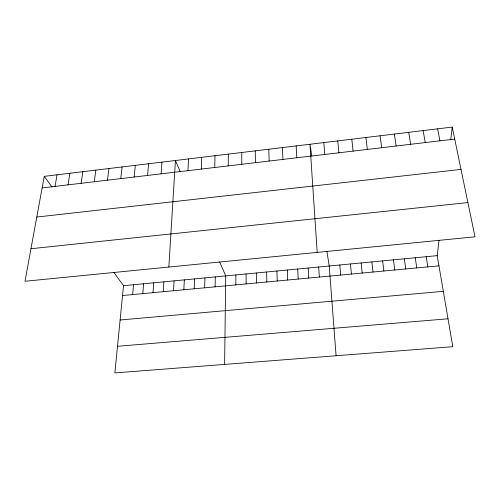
<?xml version="1.0" encoding="UTF-8"?>
<svg xmlns="http://www.w3.org/2000/svg" width="500" height="500" viewBox="0 0 500 500"><rect width="100%" height="100%" fill="white"/><g stroke="black" fill="none" stroke-linecap="round" stroke-linejoin="round"><path stroke-width="0.75" d="M235.844 284.894L235.881 274.944M224.613 364.406L225.725 275.912L219.681 262.038M228.212 165.894L228.35 154.113M215.094 286.837L215.312 276.913M214.719 167.488L215.006 155.725M204.638 287.819L204.938 277.906M201.306 169.075L201.737 157.331M194.219 288.794L194.606 278.894M183.85 289.769L184.319 279.881M187.963 170.656L188.544 158.925M173.519 290.738L174.081 280.863M168.844 267.05L175.419 160.506L180.406 171.938M163.238 291.7L163.881 281.844M161.1 173.837L161.975 162.131M153 292.663L153.725 282.812M142.8 293.619L143.613 283.781M147.587 175.438L148.6 163.744M132.65 294.569L133.544 284.75M134.144 177.025L135.306 165.35M113.931 272.481L123.513 285.706L114.862 372.925L452.794 346.688L437.212 255.656L438.994 240.369M120.775 178.606L122.081 166.95M450.725 139.963L452.231 127.075L44.25 176.35L25 281.262L475 236.806L452.231 127.075M107.487 180.181L108.931 168.538M94.269 181.744L95.85 170.119M81.125 183.3L82.844 171.688M68.05 184.85L69.906 173.25M55.05 186.388L57.044 174.806M42.125 187.919L454.725 139.081M36.781 217.037L461.012 169.406M30.969 248.725L467.894 202.575M123.513 285.706L437.212 255.656M122.544 295.519L438.956 265.85M120.113 319.994L443.319 291.331M117.506 346.287L448.019 318.794M44.25 176.35L52.056 187.119M437.638 128.837L439.95 140.831M423.125 130.588L425.262 142.569M408.7 132.331L410.662 144.3M426.2 256.706L427.844 266.887M311.806 155.944L309.956 144.256L317.2 252.394M326.919 251.444L329.219 266L336.087 355.75M415.238 257.756L416.781 267.925M394.35 134.062L396.144 146.019M404.325 258.806L405.769 268.956M380.087 135.787L381.706 147.725M393.456 259.844L394.8 269.988M382.631 260.881L383.881 271.012M365.9 137.5L367.35 149.425M371.863 261.913L373.013 272.031M351.8 139.206L353.081 151.113M361.131 262.944L362.188 273.044M350.45 263.969L351.406 274.056M337.775 140.9L338.894 152.794M339.812 264.988L340.675 275.062M323.825 142.581L324.781 154.462M318.675 267.013L319.35 277.062M308.169 268.019L308.756 278.056M296.169 145.925L296.8 157.775M297.712 269.019L298.206 279.044M282.45 147.581L282.931 159.419M287.3 270.019L287.7 280.031M276.931 271.012L277.244 281.012M268.812 149.225L269.137 161.05M266.6 272L266.825 281.988M255.25 150.869L255.419 162.675M256.319 272.981L256.456 282.962M246.081 273.962L246.125 283.931M241.762 152.494L241.775 164.288"/></g></svg>
